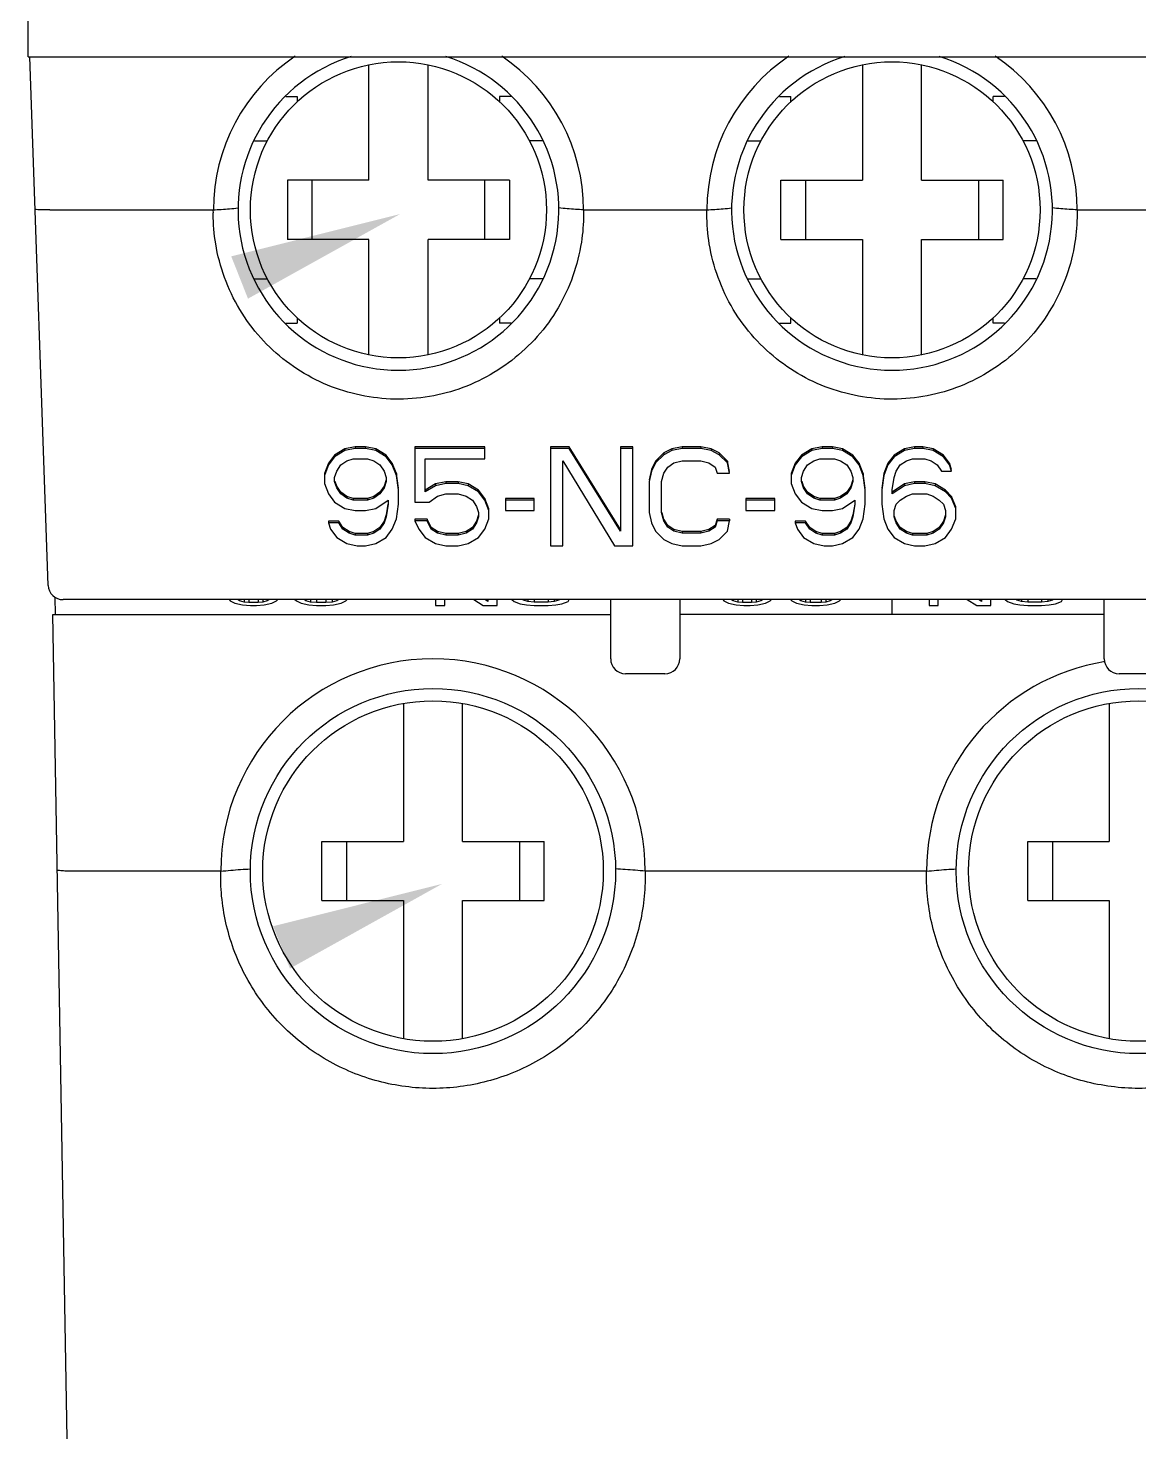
# Model space of a CAD drawing. Header units: inches. Extents: x 187 to 137830, y 99 to 66837.
# Drawn here: x 3537.83 to 3560.33, y 27130.01 to 27158.6 of the extents above; entities that cross this region are included whole.
import ezdxf

# ---------------------------------------------------------------- set-up
doc = ezdxf.new("R2010")
doc.units = ezdxf.units.IN
doc.header["$MEASUREMENT"] = 0
doc.layers.add('AM_5', color=3, linetype='Continuous', lineweight=25)

msp = doc.modelspace()

# ---------------------------------------------------------------- linework, layer by layer
at = {"color": 7, "linetype": 'Continuous'}
for p, q in [((3537.832, 27158.02), (3537.832, 27186.82)), ((3537.832, 27158.02), (3582.832, 27158.02)), ((3538.237, 27147.309), (3537.863, 27158.021)), ((3544.732, 27155.52), (3544.732, 27157.859)), ((3545.932, 27155.52), (3545.932, 27157.859)), ((3554.732, 27157.859), (3554.732, 27155.52)), ((3555.932, 27155.52), (3555.932, 27157.859)), ((3543.05, 27157.22), (3543.282, 27157.22)), ((3543.282, 27157.22), (3543.282, 27157.11)), ((3547.613, 27157.22), (3547.382, 27157.22)), ((3547.382, 27157.22), (3547.382, 27157.11)), ((3553.05, 27157.22), (3553.282, 27157.22)), ((3553.282, 27157.11), (3553.282, 27157.22)), ((3557.613, 27157.22), (3557.382, 27157.22)), ((3557.382, 27157.11), (3557.382, 27157.22)), ((3542.413, 27156.32), (3542.682, 27156.32)), ((3548.25, 27156.32), (3547.981, 27156.32)), ((3552.413, 27156.32), (3552.682, 27156.32)), ((3558.25, 27156.32), (3557.981, 27156.32)), ((3544.732, 27155.52), (3543.082, 27155.52)), ((3543.082, 27155.52), (3543.082, 27154.32)), ((3543.582, 27154.32), (3543.582, 27155.52)), ((3547.582, 27155.52), (3545.932, 27155.52)), ((3547.082, 27154.32), (3547.082, 27155.52)), ((3547.582, 27155.52), (3547.582, 27154.32)), ((3553.082, 27155.52), (3554.732, 27155.52)), ((3553.082, 27154.32), (3553.082, 27155.52)), ((3553.582, 27155.52), (3553.582, 27154.32)), ((3555.932, 27155.52), (3557.582, 27155.52)), ((3557.082, 27155.52), (3557.082, 27154.32)), ((3557.582, 27154.32), (3557.582, 27155.52)), ((3538.27, 27154.92), (3541.583, 27154.92)), ((3549.081, 27154.92), (3551.583, 27154.92)), ((3559.081, 27154.92), (3561.583, 27154.92)), ((3544.732, 27154.32), (3543.082, 27154.32)), ((3544.732, 27151.98), (3544.732, 27154.32)), ((3547.582, 27154.32), (3545.932, 27154.32)), ((3545.932, 27151.98), (3545.932, 27154.32)), ((3553.082, 27154.32), (3554.732, 27154.32)), ((3554.732, 27154.32), (3554.732, 27151.98)), ((3555.932, 27154.32), (3557.582, 27154.32)), ((3555.932, 27151.98), (3555.932, 27154.32)), ((3542.414, 27153.52), (3542.682, 27153.52)), ((3548.249, 27153.52), (3547.981, 27153.52)), ((3552.414, 27153.52), (3552.682, 27153.52)), ((3558.249, 27153.52), (3557.981, 27153.52)), ((3543.051, 27152.62), (3543.282, 27152.62)), ((3543.282, 27152.73), (3543.282, 27152.62)), ((3547.382, 27152.73), (3547.382, 27152.62)), ((3547.613, 27152.62), (3547.382, 27152.62)), ((3553.051, 27152.62), (3553.282, 27152.62)), ((3553.282, 27152.62), (3553.282, 27152.73)), ((3557.382, 27152.62), (3557.382, 27152.73)), ((3557.613, 27152.62), (3557.382, 27152.62)), ((3544.248, 27150.077), (3544.04, 27149.951)), ((3544.248, 27150.042), (3544.04, 27149.916)), ((3544.457, 27150.119), (3544.248, 27150.077)), ((3544.457, 27150.084), (3544.248, 27150.042)), ((3544.248, 27150.077), (3544.248, 27150.042)), ((3544.665, 27150.119), (3544.457, 27150.119)), ((3544.457, 27150.119), (3544.457, 27150.084)), ((3544.665, 27150.084), (3544.457, 27150.084)), ((3544.873, 27150.077), (3544.665, 27150.119)), ((3544.665, 27150.119), (3544.665, 27150.084)), ((3544.873, 27150.042), (3544.665, 27150.084)), ((3545.082, 27149.951), (3544.873, 27150.077)), ((3544.873, 27150.077), (3544.873, 27150.042)), ((3545.082, 27149.916), (3544.873, 27150.042)), ((3547.082, 27150.119), (3545.665, 27150.119)), ((3545.665, 27150.119), (3545.665, 27148.994)), ((3547.082, 27150.084), (3545.665, 27150.084)), ((3547.082, 27149.874), (3547.082, 27150.119)), ((3548.79, 27150.119), (3548.415, 27150.119)), ((3548.415, 27150.119), (3548.415, 27148.114)), ((3548.79, 27150.084), (3548.415, 27150.084)), ((3549.832, 27148.442), (3548.79, 27150.119)), ((3548.79, 27150.119), (3548.79, 27150.084)), ((3549.832, 27148.408), (3548.79, 27150.084)), ((3550.082, 27150.119), (3549.832, 27150.119)), ((3549.832, 27150.119), (3549.832, 27148.408)), ((3550.082, 27150.084), (3549.832, 27150.084)), ((3550.082, 27148.114), (3550.082, 27150.119)), ((3550.707, 27149.993), (3550.54, 27149.825)), ((3550.873, 27150.077), (3550.707, 27149.993)), ((3550.873, 27150.042), (3550.707, 27149.958)), ((3550.707, 27149.993), (3550.707, 27149.958)), ((3551.082, 27150.119), (3550.873, 27150.077)), ((3551.082, 27150.084), (3550.873, 27150.042)), ((3550.873, 27150.077), (3550.873, 27150.042)), ((3551.457, 27150.119), (3551.082, 27150.119)), ((3551.082, 27150.119), (3551.082, 27150.084)), ((3551.457, 27150.084), (3551.082, 27150.084)), ((3551.665, 27150.077), (3551.457, 27150.119)), ((3551.457, 27150.119), (3551.457, 27150.084)), ((3551.665, 27150.042), (3551.457, 27150.084)), ((3551.832, 27149.993), (3551.665, 27150.077)), ((3551.665, 27150.077), (3551.665, 27150.042)), ((3551.832, 27149.958), (3551.665, 27150.042)), ((3551.998, 27149.825), (3551.832, 27149.993)), ((3551.832, 27149.993), (3551.832, 27149.958)), ((3553.707, 27150.077), (3553.498, 27149.951)), ((3553.707, 27150.042), (3553.498, 27149.916)), ((3553.915, 27150.119), (3553.707, 27150.077)), ((3553.915, 27150.084), (3553.707, 27150.042)), ((3553.707, 27150.077), (3553.707, 27150.042)), ((3554.123, 27150.119), (3553.915, 27150.119)), ((3553.915, 27150.119), (3553.915, 27150.084)), ((3554.123, 27150.084), (3553.915, 27150.084)), ((3554.332, 27150.077), (3554.123, 27150.119)), ((3554.123, 27150.119), (3554.123, 27150.084)), ((3554.332, 27150.042), (3554.123, 27150.084)), ((3554.54, 27149.951), (3554.332, 27150.077)), ((3554.332, 27150.077), (3554.332, 27150.042)), ((3554.54, 27149.916), (3554.332, 27150.042)), ((3555.582, 27150.077), (3555.373, 27149.951)), ((3555.582, 27150.042), (3555.373, 27149.916)), ((3555.79, 27150.119), (3555.582, 27150.077)), ((3555.79, 27150.084), (3555.582, 27150.042)), ((3555.582, 27150.077), (3555.582, 27150.042)), ((3555.957, 27150.119), (3555.79, 27150.119)), ((3555.79, 27150.119), (3555.79, 27150.084)), ((3555.957, 27150.084), (3555.79, 27150.084)), ((3556.165, 27150.077), (3555.957, 27150.119)), ((3555.957, 27150.119), (3555.957, 27150.084)), ((3556.165, 27150.042), (3555.957, 27150.084)), ((3556.373, 27149.951), (3556.165, 27150.077)), ((3556.165, 27150.077), (3556.165, 27150.042)), ((3556.373, 27149.916), (3556.165, 27150.042)), ((3543.915, 27149.783), (3543.832, 27149.574)), ((3543.915, 27149.749), (3543.832, 27149.539)), ((3544.04, 27149.951), (3543.915, 27149.783)), ((3544.04, 27149.916), (3543.915, 27149.749)), ((3543.915, 27149.783), (3543.915, 27149.749)), ((3544.04, 27149.951), (3544.04, 27149.916)), ((3544.082, 27149.623), (3544.165, 27149.749)), ((3544.165, 27149.749), (3544.29, 27149.832)), ((3544.29, 27149.832), (3544.415, 27149.874)), ((3544.415, 27149.874), (3544.707, 27149.874)), ((3544.707, 27149.874), (3544.832, 27149.832)), ((3544.832, 27149.832), (3544.957, 27149.749)), ((3544.957, 27149.749), (3545.04, 27149.623)), ((3545.207, 27149.783), (3545.082, 27149.951)), ((3545.082, 27149.951), (3545.082, 27149.916)), ((3545.207, 27149.749), (3545.082, 27149.916)), ((3545.29, 27149.574), (3545.207, 27149.783)), ((3545.207, 27149.783), (3545.207, 27149.749)), ((3545.29, 27149.539), (3545.207, 27149.749)), ((3545.873, 27149.874), (3547.082, 27149.874)), ((3545.873, 27149.204), (3545.873, 27149.874)), ((3548.665, 27149.832), (3549.707, 27148.114)), ((3548.665, 27148.114), (3548.665, 27149.832)), ((3550.54, 27149.825), (3550.457, 27149.658)), ((3550.54, 27149.79), (3550.457, 27149.623)), ((3550.707, 27149.958), (3550.54, 27149.79)), ((3550.54, 27149.825), (3550.54, 27149.79)), ((3550.707, 27149.581), (3550.79, 27149.707)), ((3550.79, 27149.707), (3550.915, 27149.79)), ((3550.915, 27149.79), (3551.082, 27149.832)), ((3551.082, 27149.832), (3551.457, 27149.832)), ((3551.457, 27149.832), (3551.623, 27149.79)), ((3551.623, 27149.79), (3551.748, 27149.707)), ((3551.748, 27149.707), (3551.79, 27149.581)), ((3551.998, 27149.79), (3551.832, 27149.958)), ((3552.04, 27149.616), (3551.998, 27149.825)), ((3551.998, 27149.825), (3551.998, 27149.79)), ((3552.04, 27149.581), (3551.998, 27149.79)), ((3553.373, 27149.783), (3553.29, 27149.574)), ((3553.373, 27149.749), (3553.29, 27149.539)), ((3553.498, 27149.951), (3553.373, 27149.783)), ((3553.498, 27149.916), (3553.373, 27149.749)), ((3553.373, 27149.783), (3553.373, 27149.749)), ((3553.498, 27149.951), (3553.498, 27149.916)), ((3553.54, 27149.623), (3553.623, 27149.749)), ((3553.623, 27149.749), (3553.748, 27149.832)), ((3553.748, 27149.832), (3553.873, 27149.874)), ((3553.873, 27149.874), (3554.165, 27149.874)), ((3554.165, 27149.874), (3554.29, 27149.832)), ((3554.29, 27149.832), (3554.415, 27149.749)), ((3554.415, 27149.749), (3554.498, 27149.623)), ((3554.665, 27149.783), (3554.54, 27149.951)), ((3554.54, 27149.951), (3554.54, 27149.916)), ((3554.665, 27149.749), (3554.54, 27149.916)), ((3554.748, 27149.574), (3554.665, 27149.783)), ((3554.665, 27149.783), (3554.665, 27149.749)), ((3554.748, 27149.539), (3554.665, 27149.749)), ((3555.248, 27149.783), (3555.165, 27149.574)), ((3555.248, 27149.749), (3555.165, 27149.539)), ((3555.373, 27149.951), (3555.248, 27149.783)), ((3555.373, 27149.916), (3555.248, 27149.749)), ((3555.248, 27149.783), (3555.248, 27149.749)), ((3555.373, 27149.951), (3555.373, 27149.916)), ((3555.415, 27149.623), (3555.498, 27149.749)), ((3555.498, 27149.749), (3555.623, 27149.832)), ((3555.623, 27149.832), (3555.748, 27149.874)), ((3555.748, 27149.874), (3555.998, 27149.874)), ((3555.998, 27149.874), (3556.123, 27149.832)), ((3556.123, 27149.832), (3556.248, 27149.749)), ((3556.248, 27149.749), (3556.332, 27149.623)), ((3556.498, 27149.783), (3556.373, 27149.951)), ((3556.373, 27149.951), (3556.373, 27149.916)), ((3556.498, 27149.749), (3556.373, 27149.916)), ((3556.54, 27149.658), (3556.498, 27149.783)), ((3556.498, 27149.783), (3556.498, 27149.749)), ((3556.54, 27149.623), (3556.498, 27149.749)), ((3543.832, 27149.574), (3543.832, 27149.371)), ((3544.04, 27149.497), (3544.082, 27149.623)), ((3544.04, 27149.413), (3544.04, 27149.497)), ((3544.082, 27149.288), (3544.04, 27149.413)), ((3544.082, 27149.322), (3544.05, 27149.417)), ((3545.04, 27149.623), (3545.082, 27149.497)), ((3545.082, 27149.448), (3545.04, 27149.322)), ((3545.082, 27149.413), (3545.04, 27149.288)), ((3545.082, 27149.497), (3545.082, 27149.413)), ((3545.332, 27149.28), (3545.29, 27149.574)), ((3545.29, 27149.574), (3545.29, 27149.539)), ((3545.332, 27149.246), (3545.29, 27149.539)), ((3546.29, 27149.406), (3546.082, 27149.364)), ((3546.54, 27149.406), (3546.29, 27149.406)), ((3546.29, 27149.406), (3546.29, 27149.371)), ((3546.748, 27149.364), (3546.54, 27149.406)), ((3546.54, 27149.406), (3546.54, 27149.371)), ((3550.457, 27149.658), (3550.415, 27149.448)), ((3550.457, 27149.623), (3550.415, 27149.413)), ((3550.415, 27149.413), (3550.415, 27148.785)), ((3550.457, 27149.658), (3550.457, 27149.623)), ((3550.665, 27149.413), (3550.707, 27149.581)), ((3550.665, 27148.785), (3550.665, 27149.413)), ((3551.79, 27149.581), (3552.04, 27149.581)), ((3553.29, 27149.574), (3553.29, 27149.371)), ((3553.498, 27149.497), (3553.54, 27149.623)), ((3553.498, 27149.413), (3553.498, 27149.497)), ((3553.54, 27149.288), (3553.498, 27149.413)), ((3553.54, 27149.322), (3553.509, 27149.417)), ((3554.498, 27149.623), (3554.54, 27149.497)), ((3554.54, 27149.448), (3554.498, 27149.322)), ((3554.54, 27149.413), (3554.498, 27149.288)), ((3554.54, 27149.497), (3554.54, 27149.413)), ((3554.79, 27149.28), (3554.748, 27149.574)), ((3554.748, 27149.574), (3554.748, 27149.539)), ((3554.79, 27149.246), (3554.748, 27149.539)), ((3555.165, 27149.574), (3555.123, 27149.28)), ((3555.165, 27149.539), (3555.123, 27149.246)), ((3555.165, 27149.574), (3555.165, 27149.539)), ((3555.332, 27149.246), (3555.373, 27149.497)), ((3555.373, 27149.497), (3555.415, 27149.623)), ((3555.79, 27149.406), (3555.582, 27149.364)), ((3555.998, 27149.406), (3555.79, 27149.406)), ((3555.79, 27149.406), (3555.79, 27149.371)), ((3556.207, 27149.364), (3555.998, 27149.406)), ((3555.998, 27149.406), (3555.998, 27149.371)), ((3556.332, 27149.623), (3556.54, 27149.623)), ((3543.832, 27149.371), (3543.915, 27149.162)), ((3543.915, 27149.162), (3544.04, 27148.994)), ((3544.165, 27149.197), (3544.082, 27149.322)), ((3544.165, 27149.162), (3544.082, 27149.288)), ((3544.29, 27149.113), (3544.165, 27149.197)), ((3544.165, 27149.197), (3544.165, 27149.162)), ((3544.29, 27149.078), (3544.165, 27149.162)), ((3544.415, 27149.071), (3544.29, 27149.113)), ((3544.29, 27149.113), (3544.29, 27149.078)), ((3544.832, 27149.113), (3544.707, 27149.071)), ((3544.957, 27149.197), (3544.832, 27149.113)), ((3544.957, 27149.162), (3544.832, 27149.078)), ((3544.832, 27149.113), (3544.832, 27149.078)), ((3545.04, 27149.322), (3544.957, 27149.197)), ((3545.04, 27149.288), (3544.957, 27149.162)), ((3544.957, 27149.197), (3544.957, 27149.162)), ((3545.04, 27149.322), (3545.04, 27149.288)), ((3545.332, 27148.952), (3545.332, 27149.246)), ((3546.082, 27149.364), (3545.873, 27149.239)), ((3546.082, 27149.329), (3545.873, 27149.204)), ((3545.957, 27148.994), (3546.123, 27149.12)), ((3546.29, 27149.371), (3546.082, 27149.329)), ((3546.082, 27149.364), (3546.082, 27149.329)), ((3546.123, 27149.12), (3546.29, 27149.162)), ((3546.54, 27149.371), (3546.29, 27149.371)), ((3546.29, 27149.162), (3546.54, 27149.162)), ((3546.748, 27149.329), (3546.54, 27149.371)), ((3546.54, 27149.162), (3546.707, 27149.12)), ((3546.707, 27149.12), (3546.832, 27149.036)), ((3546.957, 27149.239), (3546.748, 27149.364)), ((3546.748, 27149.364), (3546.748, 27149.329)), ((3546.957, 27149.204), (3546.748, 27149.329)), ((3547.082, 27149.071), (3546.957, 27149.239)), ((3546.957, 27149.239), (3546.957, 27149.204)), ((3547.082, 27149.036), (3546.957, 27149.204)), ((3553.29, 27149.371), (3553.373, 27149.162)), ((3553.373, 27149.162), (3553.498, 27148.994)), ((3553.623, 27149.197), (3553.54, 27149.322)), ((3553.54, 27149.322), (3553.54, 27149.288)), ((3553.623, 27149.162), (3553.54, 27149.288)), ((3553.748, 27149.113), (3553.623, 27149.197)), ((3553.623, 27149.197), (3553.623, 27149.162)), ((3553.748, 27149.078), (3553.623, 27149.162)), ((3553.873, 27149.071), (3553.748, 27149.113)), ((3553.748, 27149.113), (3553.748, 27149.078)), ((3554.29, 27149.113), (3554.165, 27149.071)), ((3554.415, 27149.197), (3554.29, 27149.113)), ((3554.415, 27149.162), (3554.29, 27149.078)), ((3554.29, 27149.113), (3554.29, 27149.078)), ((3554.498, 27149.322), (3554.415, 27149.197)), ((3554.498, 27149.288), (3554.415, 27149.162)), ((3554.415, 27149.197), (3554.415, 27149.162)), ((3554.498, 27149.322), (3554.498, 27149.288)), ((3554.79, 27148.952), (3554.79, 27149.246)), ((3555.123, 27149.246), (3555.123, 27148.952)), ((3555.582, 27149.364), (3555.332, 27149.197)), ((3555.582, 27149.329), (3555.332, 27149.162)), ((3555.332, 27149.162), (3555.332, 27149.246)), ((3555.498, 27149.036), (3555.623, 27149.12)), ((3555.79, 27149.371), (3555.582, 27149.329)), ((3555.582, 27149.364), (3555.582, 27149.329)), ((3555.623, 27149.12), (3555.748, 27149.162)), ((3555.748, 27149.162), (3556.04, 27149.162)), ((3555.998, 27149.371), (3555.79, 27149.371)), ((3556.207, 27149.329), (3555.998, 27149.371)), ((3556.04, 27149.162), (3556.165, 27149.12)), ((3556.165, 27149.12), (3556.29, 27149.036)), ((3556.415, 27149.239), (3556.207, 27149.364)), ((3556.207, 27149.364), (3556.207, 27149.329)), ((3556.415, 27149.204), (3556.207, 27149.329)), ((3556.54, 27149.113), (3556.415, 27149.239)), ((3556.415, 27149.239), (3556.415, 27149.204)), ((3556.54, 27149.078), (3556.415, 27149.204)), ((3556.623, 27148.903), (3556.54, 27149.113)), ((3556.54, 27149.113), (3556.54, 27149.078)), ((3544.04, 27148.994), (3544.248, 27148.869)), ((3544.248, 27148.869), (3544.457, 27148.827)), ((3544.415, 27149.036), (3544.29, 27149.078)), ((3544.707, 27149.071), (3544.415, 27149.071)), ((3544.415, 27149.071), (3544.415, 27149.036)), ((3544.707, 27149.036), (3544.415, 27149.036)), ((3544.457, 27148.827), (3544.665, 27148.827)), ((3544.665, 27148.827), (3544.873, 27148.869)), ((3544.832, 27149.078), (3544.707, 27149.036)), ((3544.707, 27149.071), (3544.707, 27149.036)), ((3544.873, 27148.869), (3545.123, 27149.036)), ((3545.118, 27148.953), (3545.082, 27148.736)), ((3545.123, 27148.952), (3545.082, 27148.701)), ((3545.123, 27149.036), (3545.123, 27148.952)), ((3545.29, 27148.659), (3545.332, 27148.952)), ((3545.665, 27148.994), (3545.957, 27148.994)), ((3546.832, 27149.036), (3546.915, 27148.91)), ((3546.915, 27148.91), (3546.957, 27148.785)), ((3547.165, 27148.861), (3547.082, 27149.071)), ((3547.082, 27149.071), (3547.082, 27149.036)), ((3547.165, 27148.827), (3547.082, 27149.036)), ((3547.165, 27148.659), (3547.165, 27148.861)), ((3548.082, 27149.071), (3547.498, 27149.071)), ((3547.498, 27149.071), (3547.498, 27148.827)), ((3548.082, 27149.036), (3547.498, 27149.036)), ((3547.498, 27148.827), (3548.082, 27148.827)), ((3548.082, 27148.827), (3548.082, 27149.071)), ((3552.957, 27149.071), (3552.373, 27149.071)), ((3552.373, 27149.071), (3552.373, 27148.827)), ((3552.957, 27149.036), (3552.373, 27149.036)), ((3552.373, 27148.827), (3552.957, 27148.827)), ((3552.957, 27148.827), (3552.957, 27149.071)), ((3553.498, 27148.994), (3553.707, 27148.869)), ((3553.707, 27148.869), (3553.915, 27148.827)), ((3553.873, 27149.036), (3553.748, 27149.078)), ((3554.165, 27149.071), (3553.873, 27149.071)), ((3553.873, 27149.071), (3553.873, 27149.036)), ((3554.165, 27149.036), (3553.873, 27149.036)), ((3553.915, 27148.827), (3554.123, 27148.827)), ((3554.123, 27148.827), (3554.332, 27148.869)), ((3554.29, 27149.078), (3554.165, 27149.036)), ((3554.165, 27149.071), (3554.165, 27149.036)), ((3554.332, 27148.869), (3554.582, 27149.036)), ((3554.576, 27148.953), (3554.54, 27148.736)), ((3554.582, 27148.952), (3554.54, 27148.701)), ((3554.582, 27149.036), (3554.582, 27148.952)), ((3554.748, 27148.659), (3554.79, 27148.952)), ((3555.123, 27148.952), (3555.165, 27148.659)), ((3555.373, 27148.827), (3555.415, 27148.952)), ((3555.373, 27148.701), (3555.373, 27148.827)), ((3555.415, 27148.952), (3555.498, 27149.036)), ((3556.29, 27149.036), (3556.373, 27148.952)), ((3556.373, 27148.952), (3556.415, 27148.827)), ((3556.415, 27148.827), (3556.415, 27148.701)), ((3556.623, 27148.869), (3556.54, 27149.078)), ((3556.623, 27148.659), (3556.623, 27148.903)), ((3544.123, 27148.61), (3543.915, 27148.61)), ((3543.915, 27148.61), (3543.915, 27148.575)), ((3544.123, 27148.575), (3543.915, 27148.575)), ((3543.915, 27148.575), (3543.957, 27148.449)), ((3544.207, 27148.484), (3544.123, 27148.61)), ((3544.123, 27148.61), (3544.123, 27148.575)), ((3544.207, 27148.449), (3544.123, 27148.575)), ((3545.04, 27148.61), (3544.957, 27148.484)), ((3545.04, 27148.575), (3544.957, 27148.449)), ((3545.082, 27148.736), (3545.04, 27148.61)), ((3545.082, 27148.701), (3545.04, 27148.575)), ((3545.04, 27148.61), (3545.04, 27148.575)), ((3545.082, 27148.736), (3545.082, 27148.701)), ((3545.207, 27148.449), (3545.29, 27148.659)), ((3545.915, 27148.652), (3545.665, 27148.652)), ((3545.665, 27148.652), (3545.665, 27148.617)), ((3545.915, 27148.617), (3545.665, 27148.617)), ((3545.665, 27148.617), (3545.748, 27148.449)), ((3545.998, 27148.484), (3545.915, 27148.652)), ((3545.915, 27148.652), (3545.915, 27148.617)), ((3545.998, 27148.449), (3545.915, 27148.617)), ((3546.915, 27148.61), (3546.832, 27148.484)), ((3546.915, 27148.575), (3546.832, 27148.449)), ((3546.957, 27148.736), (3546.915, 27148.61)), ((3546.957, 27148.701), (3546.915, 27148.575)), ((3546.915, 27148.61), (3546.915, 27148.575)), ((3546.957, 27148.785), (3546.957, 27148.701)), ((3547.082, 27148.449), (3547.165, 27148.659)), ((3550.415, 27148.785), (3550.457, 27148.575)), ((3550.457, 27148.575), (3550.54, 27148.408)), ((3550.707, 27148.617), (3550.665, 27148.785)), ((3550.707, 27148.652), (3550.673, 27148.787)), ((3550.79, 27148.526), (3550.707, 27148.652)), ((3550.707, 27148.652), (3550.707, 27148.617)), ((3550.79, 27148.491), (3550.707, 27148.617)), ((3551.79, 27148.652), (3551.748, 27148.526)), ((3551.79, 27148.617), (3551.748, 27148.491)), ((3552.04, 27148.652), (3551.79, 27148.652)), ((3551.79, 27148.652), (3551.79, 27148.617)), ((3552.04, 27148.617), (3551.79, 27148.617)), ((3551.998, 27148.408), (3552.04, 27148.617)), ((3552.04, 27148.652), (3552.04, 27148.617)), ((3553.582, 27148.61), (3553.373, 27148.61)), ((3553.373, 27148.61), (3553.373, 27148.575)), ((3553.582, 27148.575), (3553.373, 27148.575)), ((3553.373, 27148.575), (3553.415, 27148.449)), ((3553.665, 27148.484), (3553.582, 27148.61)), ((3553.582, 27148.61), (3553.582, 27148.575)), ((3553.665, 27148.449), (3553.582, 27148.575)), ((3554.498, 27148.61), (3554.415, 27148.484)), ((3554.498, 27148.575), (3554.415, 27148.449)), ((3554.54, 27148.736), (3554.498, 27148.61)), ((3554.54, 27148.701), (3554.498, 27148.575)), ((3554.498, 27148.61), (3554.498, 27148.575)), ((3554.54, 27148.736), (3554.54, 27148.701)), ((3554.665, 27148.449), (3554.748, 27148.659)), ((3555.165, 27148.659), (3555.248, 27148.449)), ((3555.415, 27148.575), (3555.373, 27148.701)), ((3555.415, 27148.61), (3555.384, 27148.704)), ((3555.498, 27148.484), (3555.415, 27148.61)), ((3555.498, 27148.449), (3555.415, 27148.575)), ((3556.373, 27148.61), (3556.29, 27148.484)), ((3556.373, 27148.575), (3556.29, 27148.449)), ((3556.415, 27148.736), (3556.373, 27148.61)), ((3556.415, 27148.701), (3556.373, 27148.575)), ((3556.373, 27148.61), (3556.373, 27148.575)), ((3556.54, 27148.449), (3556.623, 27148.659)), ((3543.957, 27148.449), (3544.082, 27148.282)), ((3544.082, 27148.282), (3544.29, 27148.156)), ((3544.332, 27148.4), (3544.207, 27148.484)), ((3544.207, 27148.484), (3544.207, 27148.449)), ((3544.332, 27148.366), (3544.207, 27148.449)), ((3544.457, 27148.358), (3544.332, 27148.4)), ((3544.332, 27148.4), (3544.332, 27148.366)), ((3544.457, 27148.324), (3544.332, 27148.366)), ((3544.707, 27148.358), (3544.457, 27148.358)), ((3544.457, 27148.358), (3544.457, 27148.324)), ((3544.707, 27148.324), (3544.457, 27148.324)), ((3544.832, 27148.4), (3544.707, 27148.358)), ((3544.832, 27148.366), (3544.707, 27148.324)), ((3544.707, 27148.358), (3544.707, 27148.324)), ((3544.957, 27148.484), (3544.832, 27148.4)), ((3544.957, 27148.449), (3544.832, 27148.366)), ((3544.832, 27148.4), (3544.832, 27148.366)), ((3544.873, 27148.156), (3545.082, 27148.282)), ((3544.957, 27148.484), (3544.957, 27148.449)), ((3545.082, 27148.282), (3545.207, 27148.449)), ((3545.748, 27148.449), (3545.873, 27148.282)), ((3545.873, 27148.282), (3546.082, 27148.156)), ((3546.123, 27148.4), (3545.998, 27148.484)), ((3545.998, 27148.484), (3545.998, 27148.449)), ((3546.123, 27148.366), (3545.998, 27148.449)), ((3546.29, 27148.358), (3546.123, 27148.4)), ((3546.123, 27148.4), (3546.123, 27148.366)), ((3546.29, 27148.324), (3546.123, 27148.366)), ((3546.54, 27148.358), (3546.29, 27148.358)), ((3546.29, 27148.358), (3546.29, 27148.324)), ((3546.54, 27148.324), (3546.29, 27148.324)), ((3546.707, 27148.4), (3546.54, 27148.358)), ((3546.707, 27148.366), (3546.54, 27148.324)), ((3546.54, 27148.358), (3546.54, 27148.324)), ((3546.832, 27148.484), (3546.707, 27148.4)), ((3546.832, 27148.449), (3546.707, 27148.366)), ((3546.707, 27148.4), (3546.707, 27148.366)), ((3546.748, 27148.156), (3546.957, 27148.282)), ((3546.832, 27148.484), (3546.832, 27148.449)), ((3546.957, 27148.282), (3547.082, 27148.449)), ((3550.54, 27148.408), (3550.707, 27148.24)), ((3550.915, 27148.442), (3550.79, 27148.526)), ((3550.79, 27148.526), (3550.79, 27148.491)), ((3550.915, 27148.408), (3550.79, 27148.491)), ((3551.082, 27148.4), (3550.915, 27148.442)), ((3550.915, 27148.442), (3550.915, 27148.408)), ((3551.082, 27148.366), (3550.915, 27148.408)), ((3551.457, 27148.4), (3551.082, 27148.4)), ((3551.082, 27148.4), (3551.082, 27148.366)), ((3551.457, 27148.366), (3551.082, 27148.366)), ((3551.623, 27148.442), (3551.457, 27148.4)), ((3551.623, 27148.408), (3551.457, 27148.366)), ((3551.457, 27148.4), (3551.457, 27148.366)), ((3551.748, 27148.526), (3551.623, 27148.442)), ((3551.748, 27148.491), (3551.623, 27148.408)), ((3551.623, 27148.442), (3551.623, 27148.408)), ((3551.748, 27148.526), (3551.748, 27148.491)), ((3551.832, 27148.24), (3551.998, 27148.408)), ((3553.415, 27148.449), (3553.54, 27148.282)), ((3553.54, 27148.282), (3553.748, 27148.156)), ((3553.79, 27148.4), (3553.665, 27148.484)), ((3553.665, 27148.484), (3553.665, 27148.449)), ((3553.79, 27148.366), (3553.665, 27148.449)), ((3553.915, 27148.358), (3553.79, 27148.4)), ((3553.79, 27148.4), (3553.79, 27148.366)), ((3553.915, 27148.324), (3553.79, 27148.366)), ((3554.165, 27148.358), (3553.915, 27148.358)), ((3553.915, 27148.358), (3553.915, 27148.324)), ((3554.165, 27148.324), (3553.915, 27148.324)), ((3554.29, 27148.4), (3554.165, 27148.358)), ((3554.29, 27148.366), (3554.165, 27148.324)), ((3554.165, 27148.358), (3554.165, 27148.324)), ((3554.415, 27148.484), (3554.29, 27148.4)), ((3554.415, 27148.449), (3554.29, 27148.366)), ((3554.29, 27148.4), (3554.29, 27148.366)), ((3554.332, 27148.156), (3554.54, 27148.282)), ((3554.415, 27148.484), (3554.415, 27148.449)), ((3554.54, 27148.282), (3554.665, 27148.449)), ((3555.248, 27148.449), (3555.373, 27148.282)), ((3555.373, 27148.282), (3555.582, 27148.156)), ((3555.623, 27148.4), (3555.498, 27148.484)), ((3555.498, 27148.484), (3555.498, 27148.449)), ((3555.623, 27148.366), (3555.498, 27148.449)), ((3555.748, 27148.358), (3555.623, 27148.4)), ((3555.623, 27148.4), (3555.623, 27148.366)), ((3555.748, 27148.324), (3555.623, 27148.366)), ((3556.04, 27148.358), (3555.748, 27148.358)), ((3555.748, 27148.358), (3555.748, 27148.324)), ((3556.04, 27148.324), (3555.748, 27148.324)), ((3556.165, 27148.4), (3556.04, 27148.358)), ((3556.165, 27148.366), (3556.04, 27148.324)), ((3556.04, 27148.358), (3556.04, 27148.324)), ((3556.29, 27148.484), (3556.165, 27148.4)), ((3556.29, 27148.449), (3556.165, 27148.366)), ((3556.165, 27148.4), (3556.165, 27148.366)), ((3556.207, 27148.156), (3556.415, 27148.282)), ((3556.29, 27148.484), (3556.29, 27148.449)), ((3556.415, 27148.282), (3556.54, 27148.449)), ((3544.29, 27148.156), (3544.498, 27148.114)), ((3544.498, 27148.114), (3544.665, 27148.114)), ((3544.665, 27148.114), (3544.873, 27148.156)), ((3546.082, 27148.156), (3546.29, 27148.114)), ((3546.29, 27148.114), (3546.54, 27148.114)), ((3546.54, 27148.114), (3546.748, 27148.156)), ((3548.415, 27148.114), (3548.665, 27148.114)), ((3549.707, 27148.114), (3550.082, 27148.114)), ((3550.707, 27148.24), (3550.873, 27148.156)), ((3550.873, 27148.156), (3551.082, 27148.114)), ((3551.082, 27148.114), (3551.457, 27148.114)), ((3551.457, 27148.114), (3551.665, 27148.156)), ((3551.665, 27148.156), (3551.832, 27148.24)), ((3553.748, 27148.156), (3553.957, 27148.114)), ((3553.957, 27148.114), (3554.123, 27148.114)), ((3554.123, 27148.114), (3554.332, 27148.156)), ((3555.582, 27148.156), (3555.79, 27148.114)), ((3555.79, 27148.114), (3555.998, 27148.114)), ((3555.998, 27148.114), (3556.207, 27148.156)), ((3538.374, 27147.07), (3538.38, 27146.721)), ((3582.126, 27147.02), (3538.537, 27147.02)), ((3541.904, 27147.02), (3541.925, 27146.996)), ((3541.925, 27146.996), (3542.019, 27146.949)), ((3542.019, 27146.949), (3542.175, 27146.914)), ((3542.113, 27146.996), (3542.069, 27147.02)), ((3542.113, 27147.02), (3542.113, 27146.996)), ((3542.207, 27146.972), (3542.113, 27146.996)), ((3542.175, 27146.914), (3542.332, 27146.903)), ((3542.207, 27147.02), (3542.207, 27146.972)), ((3542.3, 27146.961), (3542.207, 27146.972)), ((3542.3, 27147.02), (3542.3, 27146.961)), ((3542.488, 27146.961), (3542.3, 27146.961)), ((3542.332, 27146.903), (3542.457, 27146.903)), ((3542.457, 27146.903), (3542.613, 27146.914)), ((3542.488, 27147.02), (3542.488, 27146.961)), ((3542.582, 27146.972), (3542.488, 27146.961)), ((3542.582, 27147.02), (3542.582, 27146.972)), ((3542.675, 27146.996), (3542.582, 27146.972)), ((3542.613, 27146.914), (3542.769, 27146.949)), ((3542.675, 27147.02), (3542.675, 27146.996)), ((3542.719, 27147.02), (3542.675, 27146.996)), ((3542.769, 27146.949), (3542.863, 27146.996)), ((3542.863, 27146.996), (3542.889, 27147.02)), ((3543.236, 27147.02), (3543.269, 27146.996)), ((3543.269, 27146.996), (3543.363, 27146.949)), ((3543.363, 27146.949), (3543.519, 27146.914)), ((3543.457, 27146.996), (3543.424, 27147.02)), ((3543.457, 27147.02), (3543.457, 27146.996)), ((3543.55, 27146.972), (3543.457, 27146.996)), ((3543.519, 27146.914), (3543.675, 27146.903)), ((3543.55, 27147.02), (3543.55, 27146.972)), ((3543.675, 27146.961), (3543.55, 27146.972)), ((3543.675, 27147.02), (3543.675, 27146.961)), ((3543.863, 27146.961), (3543.675, 27146.961)), ((3543.675, 27146.903), (3543.863, 27146.903)), ((3543.863, 27147.02), (3543.863, 27146.961)), ((3543.988, 27146.972), (3543.863, 27146.961)), ((3543.863, 27146.903), (3544.019, 27146.914)), ((3543.988, 27147.02), (3543.988, 27146.972)), ((3544.082, 27146.996), (3543.988, 27146.972)), ((3544.019, 27146.914), (3544.175, 27146.949)), ((3544.082, 27147.02), (3544.082, 27146.996)), ((3544.125, 27147.02), (3544.082, 27146.996)), ((3544.175, 27146.949), (3544.269, 27146.996)), ((3544.269, 27146.996), (3544.295, 27147.02)), ((3546.082, 27147.02), (3546.082, 27146.903)), ((3546.082, 27146.903), (3546.269, 27146.903)), ((3546.269, 27146.903), (3546.269, 27147.02)), ((3546.858, 27147.02), (3547.05, 27146.903)), ((3547.05, 27146.903), (3547.332, 27146.903)), ((3547.144, 27146.984), (3547.084, 27147.02)), ((3547.144, 27147.02), (3547.144, 27146.984)), ((3547.332, 27146.903), (3547.332, 27147.02)), ((3547.627, 27147.02), (3547.675, 27146.984)), ((3547.675, 27146.984), (3547.8, 27146.938)), ((3547.8, 27146.938), (3547.925, 27146.914)), ((3547.863, 27147.007), (3547.84, 27147.02)), ((3547.863, 27147.02), (3547.863, 27147.007)), ((3547.957, 27146.984), (3547.863, 27147.007)), ((3547.925, 27146.914), (3548.082, 27146.903)), ((3547.957, 27147.02), (3547.957, 27146.984)), ((3548.082, 27146.972), (3547.957, 27146.984)), ((3548.082, 27147.02), (3548.082, 27146.972)), ((3548.363, 27146.972), (3548.082, 27146.972)), ((3548.082, 27146.903), (3548.363, 27146.903)), ((3548.363, 27147.02), (3548.363, 27146.972)), ((3548.488, 27146.984), (3548.363, 27146.972)), ((3548.363, 27146.903), (3548.519, 27146.914)), ((3548.488, 27147.02), (3548.488, 27146.984)), ((3548.582, 27147.007), (3548.488, 27146.984)), ((3548.519, 27146.914), (3548.644, 27146.938)), ((3548.582, 27147.02), (3548.582, 27147.007)), ((3548.593, 27147.02), (3548.582, 27147.007)), ((3548.644, 27146.938), (3548.769, 27146.984)), ((3548.769, 27146.984), (3548.788, 27147.02)), ((3549.632, 27145.82), (3549.632, 27147.02)), ((3551.032, 27147.02), (3551.032, 27145.82)), ((3551.904, 27147.02), (3551.925, 27146.996)), ((3551.925, 27146.996), (3552.019, 27146.949)), ((3552.019, 27146.949), (3552.175, 27146.914)), ((3552.113, 27146.996), (3552.069, 27147.02)), ((3552.113, 27147.02), (3552.113, 27146.996)), ((3552.207, 27146.972), (3552.113, 27146.996)), ((3552.175, 27146.914), (3552.332, 27146.903)), ((3552.207, 27147.02), (3552.207, 27146.972)), ((3552.3, 27146.961), (3552.207, 27146.972)), ((3552.3, 27147.02), (3552.3, 27146.961)), ((3552.488, 27146.961), (3552.3, 27146.961)), ((3552.332, 27146.903), (3552.457, 27146.903)), ((3552.457, 27146.903), (3552.613, 27146.914)), ((3552.488, 27147.02), (3552.488, 27146.961)), ((3552.582, 27146.972), (3552.488, 27146.961)), ((3552.582, 27147.02), (3552.582, 27146.972)), ((3552.675, 27146.996), (3552.582, 27146.972)), ((3552.613, 27146.914), (3552.769, 27146.949)), ((3552.675, 27147.02), (3552.675, 27146.996)), ((3552.719, 27147.02), (3552.675, 27146.996)), ((3552.769, 27146.949), (3552.863, 27146.996)), ((3552.863, 27146.996), (3552.889, 27147.02)), ((3553.274, 27147.02), (3553.3, 27146.996)), ((3553.3, 27146.996), (3553.394, 27146.949)), ((3553.394, 27146.949), (3553.55, 27146.914)), ((3553.488, 27146.996), (3553.444, 27147.02)), ((3553.488, 27147.02), (3553.488, 27146.996)), ((3553.582, 27146.972), (3553.488, 27146.996)), ((3553.55, 27146.914), (3553.707, 27146.903)), ((3553.582, 27147.02), (3553.582, 27146.972)), ((3553.675, 27146.961), (3553.582, 27146.972)), ((3553.675, 27147.02), (3553.675, 27146.961)), ((3553.894, 27146.961), (3553.675, 27146.961)), ((3553.707, 27146.903), (3553.863, 27146.903)), ((3553.863, 27146.903), (3554.019, 27146.914)), ((3553.894, 27147.02), (3553.894, 27146.961)), ((3553.988, 27146.972), (3553.894, 27146.961)), ((3553.988, 27147.02), (3553.988, 27146.972)), ((3554.082, 27146.996), (3553.988, 27146.972)), ((3554.019, 27146.914), (3554.175, 27146.949)), ((3554.082, 27147.02), (3554.082, 27146.996)), ((3554.125, 27147.02), (3554.082, 27146.996)), ((3554.175, 27146.949), (3554.269, 27146.996)), ((3554.269, 27146.996), (3554.295, 27147.02)), ((3555.332, 27146.72), (3555.332, 27147.02)), ((3556.082, 27147.02), (3556.082, 27146.903)), ((3556.082, 27146.903), (3556.269, 27146.903)), ((3556.269, 27146.903), (3556.269, 27147.02)), ((3556.858, 27147.02), (3557.05, 27146.903)), ((3557.05, 27146.903), (3557.332, 27146.903)), ((3557.144, 27146.984), (3557.084, 27147.02)), ((3557.144, 27147.02), (3557.144, 27146.984)), ((3557.332, 27146.903), (3557.332, 27147.02)), ((3557.627, 27147.02), (3557.675, 27146.984)), ((3557.675, 27146.984), (3557.8, 27146.938)), ((3557.8, 27146.938), (3557.925, 27146.914)), ((3557.863, 27147.007), (3557.84, 27147.02)), ((3557.863, 27147.02), (3557.863, 27147.007)), ((3557.957, 27146.984), (3557.863, 27147.007)), ((3557.925, 27146.914), (3558.082, 27146.903)), ((3557.957, 27147.02), (3557.957, 27146.984)), ((3558.082, 27146.972), (3557.957, 27146.984)), ((3558.082, 27147.02), (3558.082, 27146.972)), ((3558.363, 27146.972), (3558.082, 27146.972)), ((3558.082, 27146.903), (3558.363, 27146.903)), ((3558.363, 27147.02), (3558.363, 27146.972)), ((3558.488, 27146.984), (3558.363, 27146.972)), ((3558.363, 27146.903), (3558.519, 27146.914)), ((3558.488, 27147.02), (3558.488, 27146.984)), ((3558.582, 27147.007), (3558.488, 27146.984)), ((3558.519, 27146.914), (3558.644, 27146.938)), ((3558.582, 27147.02), (3558.582, 27147.007)), ((3558.593, 27147.02), (3558.582, 27147.007)), ((3558.644, 27146.938), (3558.769, 27146.984)), ((3558.769, 27146.984), (3558.788, 27147.02)), ((3559.632, 27145.82), (3559.632, 27147.02)), ((3538.332, 27146.72), (3549.632, 27146.72)), ((3538.623, 27130.015), (3538.332, 27146.72)), ((3559.632, 27146.72), (3551.032, 27146.72)), ((3550.732, 27145.52), (3549.932, 27145.52)), ((3560.732, 27145.52), (3559.932, 27145.52)), ((3545.432, 27144.917), (3545.432, 27142.12)), ((3546.632, 27142.12), (3546.632, 27144.917)), ((3559.732, 27144.917), (3559.732, 27142.12)), ((3543.782, 27142.12), (3545.432, 27142.12)), ((3543.782, 27140.92), (3543.782, 27142.12)), ((3544.282, 27142.12), (3544.282, 27140.92)), ((3546.632, 27142.12), (3548.282, 27142.12)), ((3547.782, 27142.12), (3547.782, 27140.92)), ((3548.282, 27140.92), (3548.282, 27142.12)), ((3558.082, 27142.12), (3559.732, 27142.12)), ((3558.082, 27140.92), (3558.082, 27142.12)), ((3558.582, 27142.12), (3558.582, 27140.92)), ((3541.732, 27141.52), (3538.722, 27141.52)), ((3556.032, 27141.52), (3550.332, 27141.52)), ((3543.782, 27140.92), (3545.432, 27140.92)), ((3545.432, 27140.92), (3545.432, 27138.122)), ((3546.632, 27140.92), (3548.282, 27140.92)), ((3546.632, 27138.122), (3546.632, 27140.92)), ((3558.082, 27140.92), (3559.732, 27140.92)), ((3559.732, 27140.92), (3559.732, 27138.122))]:
    msp.add_line(p, q, dxfattribs=at)
for centre, radius in [((3545.332, 27154.92), 3), ((3555.332, 27154.92), 3), ((3546.032, 27141.52), 3.7), ((3560.332, 27141.52), 3.7), ((3546.032, 27141.52), 3.45), ((3560.332, 27141.52), 3.45)]:
    msp.add_circle(centre, radius, dxfattribs=at)
for centre, radius, start, end in [((3545.332, 27154.92), 3.75, 123.9323, 180), ((3545.332, 27154.92), 3.25, 107.1428, 72.8547), ((3545.332, 27154.92), 3.75, 0, 56.0678), ((3555.332, 27154.92), 3.75, 123.9323, 180), ((3555.332, 27154.92), 3.25, 107.1428, 72.8547), ((3555.332, 27154.92), 3.75, 0, 56.0678), ((3538.537, 27147.32), 0.3, 182, 270), ((3546.032, 27141.52), 4.3, 0, 180), ((3549.932, 27145.82), 0.3, 180, 270), ((3550.732, 27145.82), 0.3, 270, 0), ((3560.332, 27141.52), 4.3, 99.1626, 180), ((3559.932, 27145.82), 0.3, 180, 270)]:
    msp.add_arc(centre, radius, start, end, dxfattribs=at)
for points, start_tangent, end_tangent in [([(3538.271, 27154.92), (3538.156, 27154.918), (3538.059, 27154.92), (3537.994, 27154.926), (3537.971, 27154.936)], (-1, 0), (-0.034899, 0.999391)), ([(3541.581, 27154.833), (3541.582, 27154.876), (3541.582, 27154.92)], (-0.000658, 1), (0.023063, 0.999734)), ([(3549.082, 27154.833), (3549.038, 27154.265), (3548.866, 27153.581), (3548.565, 27152.933), (3548.146, 27152.354), (3547.63, 27151.87), (3547.038, 27151.494), (3546.387, 27151.235), (3545.699, 27151.101), (3544.998, 27151.098), (3544.309, 27151.225), (3543.656, 27151.478), (3543.061, 27151.849), (3542.541, 27152.328), (3542.116, 27152.903), (3541.809, 27153.548), (3541.63, 27154.23), (3541.581, 27154.833)], (0.000151, -1), (0.0004, 1)), ([(3541.582, 27154.92), (3541.744, 27154.929), (3541.911, 27154.943), (3542.082, 27154.958)], (0.997164, 0.075258), (0.995335, 0.096474)), ([(3549.082, 27154.92), (3548.919, 27154.929), (3548.752, 27154.943), (3548.581, 27154.958)], (-0.997169, 0.075198), (-0.99534, 0.096426)), ([(3549.081, 27154.92), (3549.081, 27154.876), (3549.082, 27154.833)], (0.022869, -0.999738), (-0.00093, -1)), ([(3551.581, 27154.833), (3551.582, 27154.876), (3551.582, 27154.92)], (-0.000658, 1), (0.023063, 0.999734)), ([(3559.082, 27154.833), (3559.038, 27154.265), (3558.866, 27153.581), (3558.565, 27152.933), (3558.146, 27152.354), (3557.63, 27151.87), (3557.038, 27151.494), (3556.387, 27151.235), (3555.699, 27151.101), (3554.998, 27151.098), (3554.309, 27151.225), (3553.656, 27151.478), (3553.061, 27151.849), (3552.541, 27152.328), (3552.116, 27152.903), (3551.809, 27153.548), (3551.63, 27154.23), (3551.581, 27154.833)], (0.000151, -1), (0.0004, 1)), ([(3551.582, 27154.92), (3551.744, 27154.929), (3551.911, 27154.943), (3552.082, 27154.958)], (0.997164, 0.075258), (0.995335, 0.096474)), ([(3559.082, 27154.92), (3558.919, 27154.929), (3558.752, 27154.943), (3558.581, 27154.958)], (-0.997169, 0.075198), (-0.99534, 0.096426)), ([(3559.081, 27154.92), (3559.081, 27154.876), (3559.082, 27154.833)], (0.022869, -0.999738), (-0.00093, -1)), ([(3538.722, 27141.52), (3538.572, 27141.521), (3538.462, 27141.528), (3538.422, 27141.541)], (-1, 0), (-0.017452, 0.999848)), ([(3550.332, 27141.416), (3550.194, 27140.339), (3549.771, 27139.293), (3549.077, 27138.38), (3548.17, 27137.685), (3547.131, 27137.259), (3546.029, 27137.116), (3544.927, 27137.26), (3543.888, 27137.688), (3542.982, 27138.384), (3542.289, 27139.299), (3541.868, 27140.342), (3541.732, 27141.416)], (0.001875, -0.999998), (0.003062, 0.999995)), ([(3541.732, 27141.416), (3541.731, 27141.468), (3541.733, 27141.52)], (-0.000947, 1), (0.024316, 0.999704)), ([(3541.732, 27141.52), (3541.934, 27141.535), (3542.134, 27141.552), (3542.332, 27141.565)], (0.997275, 0.073769), (0.995396, 0.095844)), ([(3550.331, 27141.52), (3550.129, 27141.535), (3549.929, 27141.551), (3549.731, 27141.565)], (-0.997293, 0.073525), (-0.995415, 0.095649)), ([(3550.33, 27141.52), (3550.332, 27141.468), (3550.332, 27141.416)], (0.023607, -0.999721), (-0.001902, -0.999998)), ([(3564.632, 27141.416), (3564.494, 27140.339), (3564.071, 27139.293), (3563.377, 27138.38), (3562.47, 27137.685), (3561.431, 27137.259), (3560.329, 27137.116), (3559.227, 27137.26), (3558.188, 27137.688), (3557.282, 27138.384), (3556.589, 27139.299), (3556.168, 27140.342), (3556.032, 27141.416)], (0.001875, -0.999998), (0.003062, 0.999995)), ([(3556.032, 27141.416), (3556.031, 27141.468), (3556.033, 27141.52)], (-0.000947, 1), (0.024316, 0.999704)), ([(3556.032, 27141.52), (3556.234, 27141.535), (3556.434, 27141.552), (3556.632, 27141.565)], (0.997275, 0.073769), (0.995396, 0.095844))]:
    msp.add_spline(points, degree=3, dxfattribs=dict(at, start_tangent=start_tangent, end_tangent=end_tangent))
at = {"layer": 'AM_5', "color": 7, "linetype": 'Continuous'}
for points in [[(3542.284, 27153.12), (3541.945, 27153.977), (3545.369, 27154.836)], [(3543.134, 27139.545), (3542.795, 27140.402), (3546.219, 27141.261)]]:
    msp.add_trace(points, dxfattribs=at)

doc.saveas('drawing.dxf')
